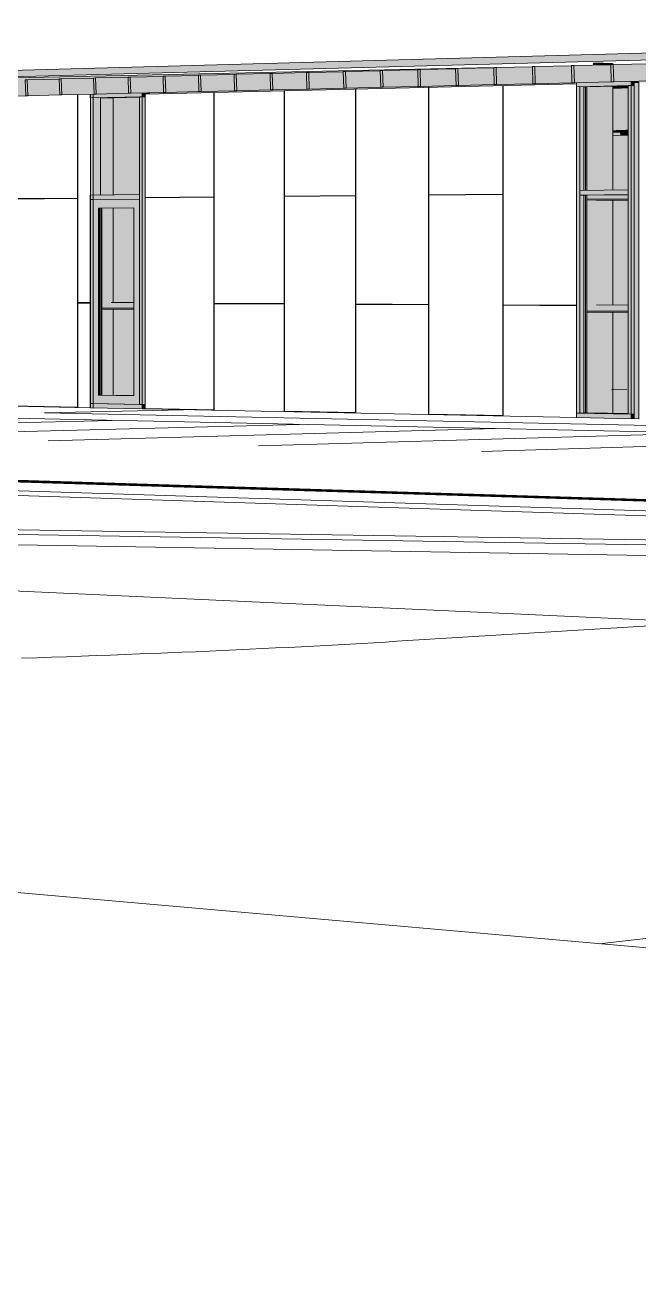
# Model space of a CAD drawing. Header units: inches. Extents: x 31213 to 31218, y -65 to 66.
# Drawn here: x 31213.4002 to 31213.5147, y 65.8105 to 66.0447 of the extents above; entities that cross this region are included whole.
import ezdxf

# ---------------------------------------------------------------- set-up
doc = ezdxf.new("R2010")
doc.units = ezdxf.units.IN
doc.header["$MEASUREMENT"] = 0
doc.linetypes.add('Center 1_4_', pattern=[0.53125, 0.25, -0.09375, 0.09375, -0.09375])
doc.linetypes.add('Hidden', pattern=[0.28125, 0.1875, -0.09375])
for name, color, linetype, lineweight in [('A-DETL', 90, 'Continuous', 9), ('A-DOOR', 31, 'Continuous', 13), ('A-GLAZ-CURT', 52, 'Continuous', 9), ('A-GLAZ-CWMG', 51, 'Continuous', 9), ('A-PROP-SBCK', 71, 'Hidden', 50), ('A-ROOF', 132, 'Continuous', 13), ('A-WALL-PATT', 111, 'Continuous', 13), ('BMP', 80, 'Continuous', 9), ('Conc', 7, 'Continuous', 9), ('EOP-PR', 4, 'Continuous', 9), ('I-WALL', 2, 'Continuous', 13), ('L-SITE-WALL', 31, 'Continuous', 13), ('PAINT', 190, 'Continuous', 9), ('PROP', 3, 'Center 1_4_', 9), ('S-BEAM', 12, 'Continuous', 9), ('S-COLS', 52, 'Continuous', 9)]:
    doc.layers.add(name, color=color, linetype=linetype, lineweight=lineweight)

# ---------------------------------------------------------------- blocks, each defined once
blk = doc.blocks.new('FP_7-Looking North East')
at = {"layer": 'A-WALL-PATT', "lineweight": 9}
for p, q in [((31213.43541, 66.01267), (31213.43541, 66.03214)), ((31213.43548, 65.99279), (31213.43548, 66.03214)), ((31213.4485, 65.99272), (31213.4485, 66.03245)), ((31213.44857, 66.01279), (31213.44857, 66.03245)), ((31213.46185, 66.01291), (31213.46185, 66.03276)), ((31213.46192, 65.99265), (31213.46192, 66.03276)), ((31213.47545, 65.99258), (31213.47545, 66.03308)), ((31213.47552, 66.01304), (31213.47552, 66.03308)), ((31213.48933, 66.01317), (31213.48933, 66.03341)), ((31213.4894, 65.9925), (31213.4894, 66.03341)), ((31213.43541, 66.01267), (31213.42263, 66.01255)), ((31213.46185, 66.01291), (31213.44857, 66.01279)), ((31213.46185, 66.01281), (31213.44857, 66.01269)), ((31213.44857, 65.97265), (31213.44857, 66.01269)), ((31213.46185, 65.97239), (31213.46185, 66.01281)), ((31213.48933, 66.01317), (31213.47552, 66.01304)), ((31213.48933, 66.01306), (31213.47552, 66.01294)), ((31213.47552, 65.97211), (31213.47552, 66.01294)), ((31213.48933, 65.97184), (31213.48933, 66.01306)), ((31213.43541, 66.01257), (31213.42263, 66.01245)), ((31213.43541, 65.97291), (31213.43541, 66.01257)), ((31213.4485, 65.99272), (31213.43548, 65.99279)), ((31213.43548, 65.99269), (31213.4485, 65.99262)), ((31213.43548, 65.97281), (31213.43548, 65.99269)), ((31213.4485, 65.97255), (31213.4485, 65.99262)), ((31213.47545, 65.99258), (31213.46192, 65.99265)), ((31213.46192, 65.99254), (31213.47545, 65.99247)), ((31213.46192, 65.97228), (31213.46192, 65.99254)), ((31213.47545, 65.97201), (31213.47545, 65.99247)), ((31213.50305, 65.99243), (31213.4894, 65.9925)), ((31213.4894, 65.9924), (31213.50305, 65.99232)), ((31213.4894, 65.97173), (31213.4894, 65.9924)), ((31213.42263, 65.97316), (31213.43541, 65.97291)), ((31213.44857, 65.97265), (31213.46185, 65.97239)), ((31213.47552, 65.97211), (31213.48933, 65.97184))]:
    blk.add_line(p, q, dxfattribs=at)
blk = doc.blocks.new('FP_20-Looking North East')
at = {"layer": 'A-WALL-PATT', "lineweight": 9}
for p, q in [((31213.39759, 65.99299), (31213.39759, 66.03146)), ((31213.39765, 66.01232), (31213.39765, 66.03146)), ((31213.40996, 66.01243), (31213.40996, 66.03175)), ((31213.41003, 65.99292), (31213.41003, 66.03175)), ((31213.32789, 65.99336), (31213.32789, 66.02981)), ((31213.32795, 66.01167), (31213.32795, 66.02981)), ((31213.339, 66.01178), (31213.339, 66.03007)), ((31213.33905, 65.9933), (31213.33905, 66.03007)), ((31213.3503, 65.99324), (31213.3503, 66.03034)), ((31213.35036, 66.01188), (31213.35036, 66.03034)), ((31213.3618, 66.01199), (31213.3618, 66.03061)), ((31213.36186, 65.99318), (31213.36186, 66.03061)), ((31213.37351, 65.99312), (31213.37351, 66.03089)), ((31213.37358, 66.0121), (31213.37358, 66.03089)), ((31213.38544, 66.01221), (31213.38544, 66.03117)), ((31213.3855, 65.99305), (31213.3855, 66.03117)), ((31213.339, 66.01178), (31213.32795, 66.01167)), ((31213.339, 66.01168), (31213.32795, 66.01158)), ((31213.32795, 65.97504), (31213.32795, 66.01158)), ((31213.339, 65.97482), (31213.339, 66.01168)), ((31213.3618, 66.01199), (31213.35036, 66.01188)), ((31213.3618, 66.01189), (31213.35036, 66.01178)), ((31213.35036, 65.9746), (31213.35036, 66.01178)), ((31213.3618, 65.97437), (31213.3618, 66.01189)), ((31213.38544, 66.01221), (31213.37358, 66.0121)), ((31213.38544, 66.01211), (31213.37358, 66.012)), ((31213.37358, 65.97414), (31213.37358, 66.012)), ((31213.38544, 65.9739), (31213.38544, 66.01211)), ((31213.40996, 66.01243), (31213.39765, 66.01232)), ((31213.40996, 66.01233), (31213.39765, 66.01222)), ((31213.39765, 65.97366), (31213.39765, 66.01222)), ((31213.40996, 65.97341), (31213.40996, 66.01233)), ((31213.32789, 65.99336), (31213.32476, 65.99337)), ((31213.32476, 65.99328), (31213.32789, 65.99326)), ((31213.32789, 65.97495), (31213.32789, 65.99326)), ((31213.3503, 65.99324), (31213.33905, 65.9933)), ((31213.33905, 65.9932), (31213.3503, 65.99314)), ((31213.33905, 65.97472), (31213.33905, 65.9932)), ((31213.3503, 65.9745), (31213.3503, 65.99314)), ((31213.37351, 65.99312), (31213.36186, 65.99318)), ((31213.36186, 65.99308), (31213.37351, 65.99302)), ((31213.36186, 65.97427), (31213.36186, 65.99308)), ((31213.37351, 65.97404), (31213.37351, 65.99302)), ((31213.39759, 65.99299), (31213.3855, 65.99305)), ((31213.3855, 65.99295), (31213.39759, 65.99289)), ((31213.3855, 65.9738), (31213.3855, 65.99295)), ((31213.39759, 65.97356), (31213.39759, 65.99289)), ((31213.41236, 65.99291), (31213.41003, 65.99292)), ((31213.41003, 65.99282), (31213.41236, 65.99281)), ((31213.41003, 65.97331), (31213.41003, 65.99282)), ((31213.32795, 65.97504), (31213.339, 65.97482)), ((31213.35036, 65.9746), (31213.3618, 65.97437)), ((31213.37358, 65.97414), (31213.38544, 65.9739)), ((31213.39765, 65.97366), (31213.40996, 65.97341))]:
    blk.add_line(p, q, dxfattribs=at)

msp = doc.modelspace()

# ---------------------------------------------------------------- hatches: boundary and pattern name
at = {"layer": 'A-DOOR'}
h = msp.add_hatch(color=256, dxfattribs=at)
h.paths.add_polyline_path([(31213.42154, 65.97388), (31213.42154, 66.01224), (31213.41288, 66.01217), (31213.41288, 65.97405)], flags=0)
h.paths.add_polyline_path([(31213.42048, 65.97553), (31213.41392, 65.97565), (31213.41392, 66.01055), (31213.42048, 66.0106), (31213.42048, 65.97847)], flags=0)
for points in [[(31213.41392, 65.97565), (31213.41409, 65.97566), (31213.41409, 66.01055), (31213.41392, 66.01055), (31213.41392, 65.97566)], [(31213.41409, 65.97565), (31213.41451, 65.97566), (31213.41451, 66.01055), (31213.41409, 66.01055), (31213.41409, 65.97566)]]:
    msp.add_hatch(color=256, dxfattribs=at).paths.add_polyline_path(points, flags=0)
at = {"layer": 'A-DOOR', "transparency": 33554496}
msp.add_hatch(color=256, dxfattribs=at).paths.add_polyline_path([(31213.42065, 65.97553), (31213.42065, 66.0106), (31213.41409, 66.01055), (31213.41409, 65.97565)], flags=0)
at = {"layer": 'A-GLAZ-CURT', "transparency": 33554458}
for points in [[(31213.50439, 66.01386), (31213.51267, 66.01394), (31213.51267, 66.0334), (31213.50439, 66.03321), (31213.50439, 66.01394)], [(31213.41363, 66.01298), (31213.42153, 66.01306), (31213.42153, 66.03129), (31213.41363, 66.03111), (31213.41363, 66.01306)], [(31213.51267, 65.97215), (31213.51266, 66.01305), (31213.50439, 66.01298), (31213.50439, 65.97231), (31213.50604, 65.97228)]]:
    msp.add_hatch(color=256, dxfattribs=at).paths.add_polyline_path(points, flags=0)
at = {"layer": 'A-GLAZ-CWMG'}
for points in [[(31213.50305, 66.03321), (31213.51327, 66.03345), (31213.51327, 66.0342), (31213.50305, 66.03394), (31213.50305, 66.0336)], [(31213.51381, 66.03343), (31213.51381, 66.03398), (31213.51459, 66.034), (31213.51459, 66.03423), (31213.51327, 66.0342), (31213.51327, 66.03345)], [(31213.51467, 65.97123), (31213.51467, 66.034), (31213.51381, 66.03398), (31213.51381, 65.97125), (31213.5146, 65.97123)], [(31213.51471, 65.97126), (31213.51471, 66.03397), (31213.51467, 66.03394), (31213.51467, 65.97126)], [(31213.41236, 66.03111), (31213.42206, 66.03134), (31213.42206, 66.03204), (31213.41236, 66.03181), (31213.41236, 66.03153)], [(31213.41238, 66.01257), (31213.4129, 66.01257), (31213.4129, 66.03182), (31213.41238, 66.03181), (31213.41238, 66.01687)], [(31213.42154, 66.01265), (31213.42206, 66.01266), (31213.42206, 66.03134), (31213.42154, 66.03133), (31213.42154, 66.01687)], [(31213.42263, 66.03132), (31213.42263, 66.03184), (31213.4234, 66.03186), (31213.4234, 66.03207), (31213.42206, 66.03204), (31213.42206, 66.03134)], [(31213.42263, 66.01265), (31213.42263, 66.03132), (31213.42206, 66.03134), (31213.42206, 66.01266), (31213.42235, 66.01265)], [(31213.50305, 66.01342), (31213.50365, 66.01342), (31213.50365, 66.03323), (31213.50305, 66.03321), (31213.50305, 66.01686)], [(31213.50365, 66.01385), (31213.50439, 66.01386), (31213.50439, 66.03321), (31213.50365, 66.03321), (31213.50365, 66.01393)], [(31213.50439, 66.01386), (31213.50497, 66.01387), (31213.50497, 66.03319), (31213.50439, 66.03321), (31213.50439, 66.01393)], [(31213.51267, 66.01351), (31213.51327, 66.01351), (31213.51327, 66.03345), (31213.51267, 66.03344), (31213.51267, 66.01686)], [(31213.51381, 66.0135), (31213.51381, 66.03343), (31213.51327, 66.03345), (31213.51327, 66.01351), (31213.51355, 66.01351)], [(31213.4129, 66.01298), (31213.41363, 66.01298), (31213.41363, 66.03111), (31213.4129, 66.03111), (31213.4129, 66.01305)], [(31213.41363, 66.01298), (31213.41424, 66.01299), (31213.41424, 66.03109), (31213.41363, 66.03111), (31213.41363, 66.01305)], [(31213.41236, 66.01216), (31213.42154, 66.01224), (31213.42154, 66.01306), (31213.41236, 66.01297)], [(31213.42206, 65.97387), (31213.42206, 66.01266), (31213.42154, 66.01265), (31213.42154, 65.97388)], [(31213.42206, 65.97387), (31213.42263, 65.97388), (31213.42263, 66.01265), (31213.42206, 66.01266), (31213.42206, 65.97847)], [(31213.50365, 65.97229), (31213.50365, 66.01342), (31213.50305, 66.01342), (31213.50305, 65.9723)], [(31213.50365, 66.01299), (31213.51267, 66.01307), (31213.51267, 66.01394), (31213.50365, 66.01385)], [(31213.50365, 65.97229), (31213.50439, 65.97231), (31213.50439, 66.01298), (31213.50365, 66.01297), (31213.50365, 65.9723)], [(31213.50439, 65.97231), (31213.50497, 65.97232), (31213.50497, 66.01297), (31213.50439, 66.01296), (31213.50439, 65.98782)], [(31213.51327, 65.97211), (31213.51327, 66.01351), (31213.51267, 66.01351), (31213.51267, 65.97212)], [(31213.51327, 65.97211), (31213.51381, 65.97212), (31213.51381, 66.0135), (31213.51327, 66.01351), (31213.51327, 65.97368)], [(31213.41288, 65.97405), (31213.41288, 66.01217), (31213.41236, 66.01216), (31213.41236, 65.97406)], [(31213.4129, 65.97323), (31213.4129, 66.01257), (31213.41238, 66.01257), (31213.41238, 65.97324)], [(31213.42206, 65.97305), (31213.42206, 65.97387), (31213.41236, 65.97406), (31213.41236, 65.97324)], [(31213.42206, 65.97305), (31213.42263, 65.97306), (31213.42263, 65.97388), (31213.42206, 65.97387)], [(31213.51327, 65.97123), (31213.51327, 65.97211), (31213.50305, 65.9723), (31213.50305, 65.97144), (31213.50604, 65.97138)], [(31213.51327, 65.97123), (31213.51381, 65.97125), (31213.51381, 65.97212), (31213.51327, 65.97211)]]:
    msp.add_hatch(color=256, dxfattribs=at).paths.add_polyline_path(points, flags=0)
at = {"layer": 'A-ROOF'}
msp.add_hatch(color=256, dxfattribs=at).paths.add_polyline_path([(31213.24667, 66.03107), (31213.70612, 66.04319), (31213.70609, 66.04329), (31213.70597, 66.04331), (31213.70593, 66.04338), (31213.70593, 66.04352), (31213.70598, 66.0436), (31213.70607, 66.04361), (31213.70837, 66.04367), (31213.70835, 66.04471), (31213.24667, 66.03211)], flags=0)
at = {"layer": 'I-WALL'}
h = msp.add_hatch(color=256, dxfattribs=at)
h.paths.add_polyline_path([(31213.42331, 66.03186), (31213.50284, 66.03378), (31213.50284, 66.03398), (31213.42331, 66.03208), (31213.42331, 66.03199)], flags=0)
h.paths.add_polyline_path([(31213.51448, 66.034), (31213.57465, 66.03546), (31213.58103, 66.03562), (31213.58103, 66.03585), (31213.51437, 66.03426), (31213.51437, 66.03403), (31213.51448, 66.03401)], flags=0)
h.paths.add_polyline_path([(31213.38447, 66.03409), (31213.39387, 66.03432), (31213.39387, 66.03434), (31213.47879, 66.03654), (31213.48026, 66.03658), (31213.48026, 66.03661), (31213.48542, 66.03672), (31213.4594, 66.0362), (31213.38447, 66.0346), (31213.38447, 66.03456)], flags=0)
h = msp.add_hatch(color=256, dxfattribs=at)
h.paths.add_polyline_path([(31213.50958, 65.9766), (31213.51245, 65.97666), (31213.51245, 65.99109), (31213.50958, 65.99111), (31213.50958, 65.97846)], flags=0)
h.paths.add_polyline_path([(31213.51245, 65.99244), (31213.51245, 66.01203), (31213.50958, 66.01201), (31213.50958, 65.99246), (31213.5102, 65.99245)], flags=0)
h.paths.add_polyline_path([(31213.41657, 66.01302), (31213.42144, 66.01306), (31213.42144, 66.03127), (31213.41657, 66.03115), (31213.41657, 66.01306)], flags=0)
h.paths.add_polyline_path([(31213.50958, 66.01392), (31213.51245, 66.01395), (31213.51245, 66.02419), (31213.50958, 66.02408), (31213.50958, 66.01394)], flags=0)
h = msp.add_hatch(color=256, dxfattribs=at)
h.paths.add_polyline_path([(31213.42039, 65.97555), (31213.42039, 65.99167), (31213.41657, 65.99169), (31213.41657, 65.97562), (31213.42038, 65.97555)], flags=0)
h.paths.add_polyline_path([(31213.42039, 65.99293), (31213.42039, 66.0106), (31213.41657, 66.01055), (31213.41657, 65.99295)], flags=0)
at = {"layer": 'L-SITE-WALL'}
h = msp.add_hatch(color=256, dxfattribs=at)
h.paths.add_polyline_path([(31213.50699, 65.97229), (31213.50699, 65.98932), (31213.50695, 65.98932), (31213.50695, 65.99113), (31213.50497, 65.99115), (31213.50497, 65.97232), (31213.50607, 65.9723)], flags=0)
h.paths.add_polyline_path([(31213.50497, 65.99246), (31213.50695, 65.9925), (31213.50695, 65.99287), (31213.50699, 65.99287), (31213.50699, 66.01198), (31213.5068, 66.01198), (31213.50678, 66.01202), (31213.50497, 66.012), (31213.50497, 65.9925)], flags=0)
h.paths.add_polyline_path([(31213.50497, 66.01387), (31213.50695, 66.01389), (31213.50695, 66.01635), (31213.50699, 66.01635), (31213.50699, 66.03324), (31213.50497, 66.03318), (31213.50497, 66.01393)], flags=0)
msp.add_hatch(color=256, dxfattribs=at).paths.add_polyline_path([(31213.41424, 66.01299), (31213.41664, 66.01301), (31213.41664, 66.03115), (31213.41424, 66.03108), (31213.41424, 66.01305)], flags=0)
h = msp.add_hatch(color=256, dxfattribs=at)
h.paths.add_polyline_path([(31213.41664, 65.97562), (31213.41664, 65.99169), (31213.4145, 65.9917), (31213.4145, 65.97566), (31213.41516, 65.97565)], flags=0)
h.paths.add_polyline_path([(31213.4145, 65.99294), (31213.41664, 65.99295), (31213.41664, 66.01056), (31213.4145, 66.01055), (31213.4145, 65.99328)], flags=0)
at = {"layer": 'S-BEAM'}
for points in [[(31213.45963, 66.03292), (31213.46006, 66.03293), (31213.45995, 66.03605), (31213.45952, 66.03604)], [(31213.46006, 66.03293), (31213.46653, 66.03309), (31213.46643, 66.03619), (31213.45995, 66.03605)], [(31213.46655, 66.03309), (31213.46698, 66.0331), (31213.46687, 66.03623), (31213.46644, 66.03622), (31213.46645, 66.03606)], [(31213.46698, 66.0331), (31213.47352, 66.03325), (31213.47342, 66.03637), (31213.46687, 66.03623), (31213.46688, 66.03606)], [(31213.47353, 66.03325), (31213.47397, 66.03326), (31213.47387, 66.03641), (31213.47343, 66.0364), (31213.47344, 66.03605)], [(31213.47397, 66.03326), (31213.48058, 66.03342), (31213.48047, 66.03655), (31213.47387, 66.03641), (31213.47388, 66.03605)], [(31213.48059, 66.03342), (31213.48103, 66.03343), (31213.48093, 66.03659), (31213.48049, 66.03658), (31213.4805, 66.03605)], [(31213.48103, 66.03343), (31213.4877, 66.03359), (31213.4876, 66.03674), (31213.48093, 66.03659), (31213.48094, 66.03605)], [(31213.48772, 66.03359), (31213.48816, 66.0336), (31213.48806, 66.03678), (31213.48761, 66.03677), (31213.48764, 66.03605)], [(31213.48816, 66.0336), (31213.4949, 66.03376), (31213.4948, 66.03692), (31213.48806, 66.03678), (31213.48808, 66.03605)], [(31213.49492, 66.03376), (31213.49537, 66.03377), (31213.49527, 66.03696), (31213.49482, 66.03695), (31213.49484, 66.03605)], [(31213.49537, 66.03377), (31213.50218, 66.03393), (31213.50208, 66.03711), (31213.49527, 66.03696), (31213.49529, 66.03605)], [(31213.50219, 66.03393), (31213.50265, 66.03394), (31213.50254, 66.03715), (31213.50209, 66.03714), (31213.50212, 66.03605)], [(31213.50265, 66.03394), (31213.50953, 66.03411), (31213.50943, 66.0373), (31213.50254, 66.03715), (31213.50258, 66.03605)], [(31213.50954, 66.0341), (31213.51, 66.03411), (31213.5099, 66.03734), (31213.50944, 66.03733), (31213.50948, 66.03605)], [(31213.51, 66.03411), (31213.51695, 66.03428), (31213.51685, 66.03749), (31213.5099, 66.03734), (31213.50994, 66.03605)], [(31213.39443, 66.03138), (31213.40031, 66.03152), (31213.4002, 66.03448), (31213.39433, 66.03435)], [(31213.40032, 66.03152), (31213.40071, 66.03153), (31213.40061, 66.03451), (31213.40022, 66.0345)], [(31213.40071, 66.03153), (31213.40664, 66.03167), (31213.40654, 66.03464), (31213.40061, 66.03451)], [(31213.40666, 66.03167), (31213.40705, 66.03168), (31213.40695, 66.03468), (31213.40655, 66.03467)], [(31213.40705, 66.03168), (31213.41304, 66.03182), (31213.41294, 66.0348), (31213.40695, 66.03468)], [(31213.41306, 66.03182), (31213.41346, 66.03183), (31213.41335, 66.03484), (31213.41295, 66.03483)], [(31213.41346, 66.03183), (31213.4195, 66.03197), (31213.4194, 66.03497), (31213.41335, 66.03484)], [(31213.41952, 66.03197), (31213.41992, 66.03198), (31213.41982, 66.03501), (31213.41942, 66.035)], [(31213.41992, 66.03198), (31213.42603, 66.03213), (31213.42592, 66.03514), (31213.41982, 66.03501)], [(31213.42604, 66.03213), (31213.42645, 66.03214), (31213.42635, 66.03518), (31213.42594, 66.03517)], [(31213.42645, 66.03214), (31213.43261, 66.03228), (31213.43251, 66.03531), (31213.42635, 66.03518)], [(31213.43263, 66.03228), (31213.43304, 66.03229), (31213.43294, 66.03535), (31213.43253, 66.03534)], [(31213.43304, 66.03229), (31213.43927, 66.03244), (31213.43916, 66.03548), (31213.43294, 66.03535)], [(31213.43928, 66.03244), (31213.4397, 66.03245), (31213.43959, 66.03552), (31213.43918, 66.03551)], [(31213.4397, 66.03245), (31213.44598, 66.0326), (31213.44588, 66.03566), (31213.43959, 66.03552)], [(31213.446, 66.0326), (31213.44642, 66.03261), (31213.44631, 66.0357), (31213.44589, 66.03568)], [(31213.44642, 66.03261), (31213.45276, 66.03276), (31213.45266, 66.03583), (31213.44631, 66.0357)], [(31213.45278, 66.03276), (31213.4532, 66.03277), (31213.4531, 66.03587), (31213.45267, 66.03586)], [(31213.4532, 66.03277), (31213.45961, 66.03292), (31213.45951, 66.03601), (31213.4531, 66.03587)], [(31213.50979, 66.03283), (31213.51265, 66.0329), (31213.51265, 66.03328), (31213.50979, 66.03318), (31213.50979, 66.03293)], [(31213.50979, 66.02508), (31213.51265, 66.02517), (31213.51265, 66.0329), (31213.50979, 66.03283), (31213.50979, 66.02646)], [(31213.51101, 66.03324), (31213.51266, 66.03328), (31213.51266, 66.03337), (31213.51101, 66.03333)], [(31213.50982, 66.02469), (31213.51265, 66.0248), (31213.51265, 66.02517), (31213.50979, 66.02507), (31213.50979, 66.02469)], [(31213.50982, 66.02469), (31213.51266, 66.02476), (31213.51265, 66.02478), (31213.50986, 66.02469)], [(31213.5113, 66.02413), (31213.51266, 66.02417), (31213.51266, 66.02476), (31213.51128, 66.02472)]]:
    msp.add_hatch(color=256, dxfattribs=at).paths.add_polyline_path(points, flags=0)
h = msp.add_hatch(color=256, dxfattribs=at)
h.paths.add_polyline_path([(31213.50979, 66.0241), (31213.5113, 66.02413), (31213.51128, 66.02472), (31213.50979, 66.02469), (31213.50979, 66.0245)], flags=0)
h.paths.add_polyline_path([(31213.50979, 66.03321), (31213.51101, 66.03324), (31213.51101, 66.03333), (31213.50979, 66.0333), (31213.50979, 66.03322)], flags=0)
h = msp.add_hatch(color=256, dxfattribs=at)
h.paths.add_polyline_path([(31213.31833, 66.01063), (31213.3238, 66.01067), (31213.3238, 66.01134), (31213.31833, 66.01129)], flags=0)
h.paths.add_polyline_path([(31213.50497, 66.01222), (31213.51267, 66.01228), (31213.51267, 66.01304), (31213.50497, 66.01297)], flags=0)
h.paths.add_polyline_path([(31213.64637, 66.01342), (31213.65599, 66.0135), (31213.65599, 66.01434), (31213.64637, 66.01425)], flags=0)
h.paths.add_polyline_path([(31213.73765, 66.01419), (31213.74978, 66.0143), (31213.74978, 66.01518), (31213.73765, 66.01508)], flags=0)
h.paths.add_polyline_path([(31213.78179, 66.01457), (31213.79515, 66.01468), (31213.79515, 66.01559), (31213.78179, 66.01547)], flags=0)
h.paths.add_polyline_path([(31213.79719, 66.0147), (31213.81083, 66.01482), (31213.81083, 66.01574), (31213.79719, 66.01561)], flags=0)
h.paths.add_polyline_path([(31213.81287, 66.01483), (31213.82679, 66.01495), (31213.82679, 66.01588), (31213.81287, 66.01575)], flags=0)
h.paths.add_polyline_path([(31213.82883, 66.01497), (31213.84007, 66.01507), (31213.84007, 66.016), (31213.82883, 66.01589)], flags=0)
h = msp.add_hatch(color=256, dxfattribs=at)
h.paths.add_polyline_path([(31213.31833, 66.01044), (31213.3238, 66.01049), (31213.3238, 66.01067), (31213.31833, 66.01063)], flags=0)
h.paths.add_polyline_path([(31213.50497, 66.012), (31213.51267, 66.01207), (31213.51267, 66.01228), (31213.50497, 66.01222)], flags=0)
h.paths.add_polyline_path([(31213.64637, 66.01319), (31213.65599, 66.01327), (31213.65599, 66.0135), (31213.64637, 66.01342)], flags=0)
h.paths.add_polyline_path([(31213.73786, 66.01395), (31213.74978, 66.01405), (31213.74978, 66.0143), (31213.73769, 66.0142)], flags=0)
h.paths.add_polyline_path([(31213.78179, 66.01432), (31213.79515, 66.01445), (31213.79515, 66.01468), (31213.78179, 66.01457)], flags=0)
h.paths.add_polyline_path([(31213.79782, 66.01445), (31213.81083, 66.01456), (31213.81083, 66.01482), (31213.79766, 66.01471)], flags=0)
h.paths.add_polyline_path([(31213.81287, 66.01458), (31213.82679, 66.01469), (31213.82679, 66.01495), (31213.81287, 66.01483)], flags=0)
h.paths.add_polyline_path([(31213.82883, 66.01471), (31213.84023, 66.01481), (31213.84007, 66.01507), (31213.82883, 66.01497)], flags=0)
h = msp.add_hatch(color=256, dxfattribs=at)
h.paths.add_polyline_path([(31213.32035, 66.01042), (31213.3238, 66.01045), (31213.3238, 66.01048), (31213.32033, 66.01045)], flags=0)
h.paths.add_polyline_path([(31213.5068, 66.01198), (31213.51266, 66.01202), (31213.51266, 66.01206), (31213.50677, 66.01201)], flags=0)
h.paths.add_polyline_path([(31213.64636, 66.01314), (31213.65599, 66.01322), (31213.65599, 66.01326), (31213.64636, 66.01318)], flags=0)
h.paths.add_polyline_path([(31213.73904, 66.01391), (31213.74978, 66.014), (31213.74978, 66.01404), (31213.73902, 66.01395)], flags=0)
h.paths.add_polyline_path([(31213.78179, 66.01427), (31213.79515, 66.01438), (31213.79515, 66.01442), (31213.78179, 66.01431)], flags=0)
h.paths.add_polyline_path([(31213.79887, 66.01441), (31213.81083, 66.01451), (31213.81083, 66.01455), (31213.79885, 66.01445)], flags=0)
h.paths.add_polyline_path([(31213.81287, 66.01452), (31213.82679, 66.01464), (31213.82679, 66.01469), (31213.81287, 66.01457)], flags=0)
h.paths.add_polyline_path([(31213.82883, 66.01466), (31213.84217, 66.01477), (31213.84217, 66.01481), (31213.82883, 66.0147)], flags=0)
h = msp.add_hatch(color=256, dxfattribs=at)
h.paths.add_polyline_path([(31213.84007, 65.9906), (31213.84012, 65.9907), (31213.82883, 65.99073), (31213.82883, 65.99066), (31213.83839, 65.99061)], flags=0)
h.paths.add_polyline_path([(31213.82679, 65.99067), (31213.82679, 65.99077), (31213.81287, 65.99081), (31213.81287, 65.99074), (31213.82092, 65.9907)], flags=0)
h.paths.add_polyline_path([(31213.81083, 65.99075), (31213.81083, 65.99085), (31213.79762, 65.99089), (31213.79762, 65.99082), (31213.80344, 65.99079)], flags=0)
h.paths.add_polyline_path([(31213.79515, 65.99083), (31213.79515, 65.99093), (31213.78179, 65.99097), (31213.78179, 65.99091), (31213.7947, 65.99084)], flags=0)
h.paths.add_polyline_path([(31213.74978, 65.99108), (31213.74978, 65.99117), (31213.73764, 65.99121), (31213.73764, 65.99114), (31213.74225, 65.99112)], flags=0)
h.paths.add_polyline_path([(31213.65599, 65.99157), (31213.65599, 65.99166), (31213.64637, 65.99169), (31213.64637, 65.99162), (31213.65481, 65.99158)], flags=0)
h.paths.add_polyline_path([(31213.51267, 65.99233), (31213.51267, 65.99242), (31213.50497, 65.99243), (31213.50497, 65.99238), (31213.51042, 65.99235)], flags=0)
h.paths.add_polyline_path([(31213.3238, 65.99334), (31213.3238, 65.99341), (31213.31833, 65.99342), (31213.31833, 65.99337), (31213.32208, 65.99335)], flags=0)
h = msp.add_hatch(color=256, dxfattribs=at)
h.paths.add_polyline_path([(31213.84007, 65.98933), (31213.84007, 65.9906), (31213.82883, 65.99066), (31213.82883, 65.9894), (31213.83839, 65.98934)], flags=0)
h.paths.add_polyline_path([(31213.82679, 65.98941), (31213.82679, 65.99067), (31213.81287, 65.99074), (31213.81287, 65.9895), (31213.82092, 65.98945)], flags=0)
h.paths.add_polyline_path([(31213.81083, 65.98951), (31213.81083, 65.99075), (31213.79719, 65.99082), (31213.79719, 65.98959), (31213.80344, 65.98955)], flags=0)
h.paths.add_polyline_path([(31213.79515, 65.9896), (31213.79515, 65.99083), (31213.78179, 65.99091), (31213.78179, 65.98968), (31213.7947, 65.98961)], flags=0)
h.paths.add_polyline_path([(31213.74978, 65.98988), (31213.74978, 65.99108), (31213.73765, 65.99114), (31213.73765, 65.98995), (31213.74225, 65.98992)], flags=0)
h.paths.add_polyline_path([(31213.65599, 65.99044), (31213.65599, 65.99157), (31213.64637, 65.99162), (31213.64637, 65.9905), (31213.65481, 65.99045)], flags=0)
h.paths.add_polyline_path([(31213.51267, 65.99131), (31213.51267, 65.99233), (31213.50497, 65.99238), (31213.50497, 65.99135), (31213.51042, 65.99132)], flags=0)
h.paths.add_polyline_path([(31213.3238, 65.99244), (31213.3238, 65.99334), (31213.31833, 65.99337), (31213.31833, 65.99248), (31213.32208, 65.99245)], flags=0)
h = msp.add_hatch(color=256, dxfattribs=at)
h.paths.add_polyline_path([(31213.84023, 65.98908), (31213.84007, 65.98933), (31213.82883, 65.9894), (31213.82883, 65.98915), (31213.83839, 65.98909)], flags=0)
h.paths.add_polyline_path([(31213.82679, 65.98916), (31213.82679, 65.98941), (31213.81287, 65.9895), (31213.81287, 65.98925), (31213.82092, 65.9892)], flags=0)
h.paths.add_polyline_path([(31213.81083, 65.98926), (31213.81083, 65.98951), (31213.79766, 65.98959), (31213.79782, 65.98934), (31213.80344, 65.98931)], flags=0)
h.paths.add_polyline_path([(31213.79515, 65.98936), (31213.79515, 65.9896), (31213.78179, 65.98968), (31213.78179, 65.98944), (31213.7947, 65.98936)], flags=0)
h.paths.add_polyline_path([(31213.74978, 65.98964), (31213.74978, 65.98988), (31213.73769, 65.98995), (31213.73788, 65.98971), (31213.74225, 65.98968)], flags=0)
h.paths.add_polyline_path([(31213.65599, 65.99021), (31213.65599, 65.99044), (31213.64637, 65.9905), (31213.64637, 65.99027), (31213.65481, 65.99022)], flags=0)
h.paths.add_polyline_path([(31213.51267, 65.9911), (31213.51267, 65.99131), (31213.50497, 65.99135), (31213.50497, 65.99115), (31213.51042, 65.99111)], flags=0)
h.paths.add_polyline_path([(31213.3238, 65.99226), (31213.3238, 65.99244), (31213.31833, 65.99248), (31213.31833, 65.9923), (31213.32208, 65.99227)], flags=0)
h = msp.add_hatch(color=256, dxfattribs=at)
h.paths.add_polyline_path([(31213.77807, 65.99093), (31213.77807, 65.99102), (31213.76723, 65.99105), (31213.76723, 65.99098), (31213.77722, 65.99093)], flags=0)
h.paths.add_polyline_path([(31213.76339, 65.991), (31213.76339, 65.9911), (31213.75275, 65.99113), (31213.75275, 65.99106), (31213.75974, 65.99102)], flags=0)
h.paths.add_polyline_path([(31213.42048, 65.99282), (31213.42048, 65.9929), (31213.41451, 65.99291), (31213.41451, 65.99286), (31213.4153, 65.99285)], flags=0)
h = msp.add_hatch(color=256, dxfattribs=at)
h.paths.add_polyline_path([(31213.77807, 65.98971), (31213.77807, 65.99093), (31213.76723, 65.99098), (31213.76723, 65.98977), (31213.77722, 65.98971)], flags=0)
h.paths.add_polyline_path([(31213.76339, 65.9898), (31213.76339, 65.991), (31213.75275, 65.99106), (31213.75275, 65.98986), (31213.75974, 65.98982)], flags=0)
h.paths.add_polyline_path([(31213.42048, 65.99186), (31213.42048, 65.99282), (31213.41451, 65.99286), (31213.41451, 65.9919)], flags=0)
h = msp.add_hatch(color=256, dxfattribs=at)
h.paths.add_polyline_path([(31213.77807, 65.98946), (31213.77807, 65.98971), (31213.76723, 65.98977), (31213.76723, 65.98953), (31213.77722, 65.98947)], flags=0)
h.paths.add_polyline_path([(31213.76339, 65.98955), (31213.76339, 65.9898), (31213.75275, 65.98986), (31213.75275, 65.98962), (31213.75974, 65.98958)], flags=0)
h.paths.add_polyline_path([(31213.42048, 65.99167), (31213.42048, 65.99186), (31213.41451, 65.9919), (31213.41451, 65.9917), (31213.4155, 65.9917)], flags=0)
at = {"layer": 'S-COLS'}
for points in [[(31213.50622, 66.03724), (31213.50627, 66.03724), (31213.50627, 66.03757), (31213.50622, 66.03757)], [(31213.50627, 66.03724), (31213.50777, 66.03727), (31213.50777, 66.03761), (31213.50627, 66.03757)], [(31213.50777, 66.03727), (31213.50806, 66.03727), (31213.50806, 66.03761), (31213.50777, 66.03761)], [(31213.50806, 66.03727), (31213.5094, 66.0373), (31213.5094, 66.03734), (31213.50973, 66.03735), (31213.50973, 66.03755), (31213.50806, 66.03761)], [(31213.50973, 66.03735), (31213.50979, 66.03735), (31213.50979, 66.03755), (31213.50973, 66.03755), (31213.50973, 66.03735)]]:
    msp.add_hatch(color=256, dxfattribs=at).paths.add_polyline_path(points, flags=0)
h = msp.add_hatch(color=256, dxfattribs=at)
h.paths.add_polyline_path([(31213.50777, 65.97227), (31213.50777, 65.99113), (31213.50699, 65.99113), (31213.50699, 65.97229)], flags=0)
h.paths.add_polyline_path([(31213.50777, 65.99247), (31213.50777, 66.01198), (31213.50699, 66.01198), (31213.50699, 65.99248)], flags=0)
h.paths.add_polyline_path([(31213.50699, 66.01389), (31213.50777, 66.01389), (31213.50777, 66.03325), (31213.50699, 66.03321), (31213.50699, 66.01393)], flags=0)
h = msp.add_hatch(color=256, dxfattribs=at)
h.paths.add_polyline_path([(31213.50806, 65.97226), (31213.50804, 65.99113), (31213.50777, 65.99113), (31213.50777, 65.97227), (31213.50806, 65.97226)], flags=0)
h.paths.add_polyline_path([(31213.50806, 65.99247), (31213.50806, 66.01199), (31213.50777, 66.01198), (31213.50777, 65.99247), (31213.50803, 65.99247)], flags=0)
h.paths.add_polyline_path([(31213.50777, 66.01389), (31213.50806, 66.0139), (31213.50806, 66.03326), (31213.50777, 66.03325), (31213.50777, 66.01393)], flags=0)
h = msp.add_hatch(color=256, dxfattribs=at)
h.paths.add_polyline_path([(31213.50973, 65.97223), (31213.50973, 65.99112), (31213.50806, 65.99113), (31213.50806, 65.97226)], flags=0)
h.paths.add_polyline_path([(31213.50973, 65.99246), (31213.50973, 66.012), (31213.50806, 66.01199), (31213.50806, 65.99247), (31213.50885, 65.99247)], flags=0)
h.paths.add_polyline_path([(31213.50806, 66.0139), (31213.50973, 66.01394), (31213.50973, 66.0333), (31213.50806, 66.03326), (31213.50806, 66.01393)], flags=0)
h = msp.add_hatch(color=256, dxfattribs=at)
h.paths.add_polyline_path([(31213.50979, 65.97223), (31213.50977, 65.99112), (31213.50973, 65.99112), (31213.50973, 65.97223), (31213.50979, 65.97223)], flags=0)
h.paths.add_polyline_path([(31213.50979, 65.99246), (31213.50979, 66.012), (31213.50973, 66.012), (31213.50973, 65.99246), (31213.50979, 65.99246)], flags=0)
h.paths.add_polyline_path([(31213.50973, 66.01391), (31213.50979, 66.01394), (31213.50979, 66.0333), (31213.50973, 66.0333), (31213.50973, 66.01393)], flags=0)

# ---------------------------------------------------------------- linework, layer by layer
at = {"layer": 'A-DETL'}
msp.add_line((31214.21902, 65.81049), (31213.23242, 65.89746), dxfattribs=at)
at = {"layer": 'A-DOOR'}
for p, q in [((31213.42154, 66.01224), (31213.41288, 66.01217)), ((31213.41288, 65.97405), (31213.41288, 66.01217)), ((31213.41392, 66.01055), (31213.42048, 66.0106)), ((31213.41409, 66.01055), (31213.41392, 66.01055)), ((31213.41392, 66.01055), (31213.41392, 65.97565)), ((31213.41451, 66.01055), (31213.41409, 66.01055)), ((31213.41409, 65.97565), (31213.41409, 66.01055)), ((31213.41409, 66.01055), (31213.41434, 66.01055)), ((31213.41434, 66.01055), (31213.42048, 66.0106)), ((31213.41434, 65.97566), (31213.41434, 66.01055)), ((31213.42048, 66.01059), (31213.41451, 66.01055)), ((31213.41451, 66.01055), (31213.41451, 65.97566)), ((31213.42048, 65.97553), (31213.42048, 66.0106)), ((31213.42154, 66.01224), (31213.42154, 65.97388)), ((31213.41409, 65.97565), (31213.41392, 65.97565)), ((31213.41392, 65.97565), (31213.42048, 65.97553)), ((31213.41451, 65.97566), (31213.41409, 65.97565)), ((31213.41409, 65.97565), (31213.41434, 65.97566)), ((31213.42048, 65.97554), (31213.41409, 65.97565)), ((31213.42048, 65.97555), (31213.41434, 65.97566)), ((31213.41451, 65.97566), (31213.42048, 65.97555)), ((31213.42154, 65.97388), (31213.41288, 65.97405))]:
    msp.add_line(p, q, dxfattribs=at)
at = {"layer": 'A-GLAZ-CURT'}
for p, q in [((31213.51267, 66.0334), (31213.50439, 66.03321)), ((31213.50439, 66.03321), (31213.50439, 66.01386)), ((31213.50439, 66.03321), (31213.50472, 66.0332)), ((31213.50472, 66.0332), (31213.51267, 66.03338)), ((31213.50472, 66.01386), (31213.50472, 66.0332)), ((31213.42153, 66.03129), (31213.41363, 66.03111)), ((31213.41397, 66.0311), (31213.42153, 66.03127)), ((31213.51267, 66.01305), (31213.50439, 66.01298)), ((31213.50439, 66.01298), (31213.50439, 65.97231)), ((31213.50439, 66.01298), (31213.50472, 66.01298)), ((31213.50472, 66.01298), (31213.51267, 66.01305)), ((31213.50472, 65.97232), (31213.50472, 66.01298)), ((31213.50439, 65.97231), (31213.50472, 65.97232)), ((31213.50439, 65.97231), (31213.51267, 65.97215)), ((31213.51267, 65.97217), (31213.50472, 65.97232))]:
    msp.add_line(p, q, dxfattribs=at)
at = {"layer": 'A-GLAZ-CWMG'}
for p, q in [((31213.50305, 66.03321), (31213.50305, 66.03395)), ((31213.51327, 66.0342), (31213.51327, 66.03345)), ((31213.51381, 66.03398), (31213.51467, 66.034)), ((31213.51381, 65.97125), (31213.51381, 66.03398)), ((31213.51459, 66.034), (31213.51459, 66.03423)), ((31213.51467, 66.034), (31213.51471, 66.034)), ((31213.51467, 65.97123), (31213.51467, 66.034)), ((31213.41236, 66.03111), (31213.41236, 66.03181)), ((31213.42206, 66.03134), (31213.41236, 66.03111)), ((31213.41238, 66.03181), (31213.41238, 66.01257)), ((31213.4129, 66.03182), (31213.4129, 66.01257)), ((31213.42154, 66.03133), (31213.42206, 66.03134)), ((31213.42154, 66.01265), (31213.42154, 66.03133)), ((31213.42206, 66.03204), (31213.42206, 66.03134)), ((31213.42206, 66.03134), (31213.42263, 66.03132)), ((31213.42206, 66.01266), (31213.42206, 66.03134)), ((31213.42206, 66.03134), (31213.42263, 66.03132)), ((31213.4234, 66.03186), (31213.4234, 66.03207)), ((31213.51327, 66.03345), (31213.50305, 66.03321)), ((31213.50305, 66.03321), (31213.50365, 66.03323)), ((31213.50305, 66.03321), (31213.50305, 66.01342)), ((31213.50365, 66.03323), (31213.50439, 66.03321)), ((31213.50365, 66.03323), (31213.50365, 66.01342)), ((31213.50439, 66.03321), (31213.50497, 66.03319)), ((31213.51267, 66.03337), (31213.50497, 66.03319)), ((31213.50497, 66.03319), (31213.50497, 66.01387)), ((31213.51267, 66.03344), (31213.51327, 66.03345)), ((31213.51267, 66.01351), (31213.51267, 66.03344)), ((31213.51327, 66.03345), (31213.51381, 66.03343)), ((31213.51327, 66.03345), (31213.51381, 66.03343)), ((31213.51327, 66.01351), (31213.51327, 66.03345)), ((31213.42153, 66.03126), (31213.41424, 66.03109)), ((31213.41424, 66.03112), (31213.41424, 66.01299)), ((31213.42154, 66.01306), (31213.41236, 66.01297)), ((31213.41236, 66.01216), (31213.41236, 66.01297)), ((31213.42154, 66.01306), (31213.42154, 66.01224)), ((31213.42154, 65.97388), (31213.42154, 66.01265)), ((31213.42206, 65.97387), (31213.42206, 66.01266)), ((31213.50305, 66.01342), (31213.50305, 65.9723)), ((31213.51267, 66.01394), (31213.50365, 66.01385)), ((31213.50365, 66.01299), (31213.50365, 66.01385)), ((31213.50365, 66.01342), (31213.50365, 65.97229)), ((31213.51267, 66.01307), (31213.50365, 66.01299)), ((31213.50439, 66.01298), (31213.50365, 66.01299)), ((31213.50497, 66.01297), (31213.50439, 66.01298)), ((31213.51267, 66.01304), (31213.50497, 66.01297)), ((31213.50497, 66.01298), (31213.50497, 65.97232)), ((31213.51267, 66.01394), (31213.51267, 66.01307)), ((31213.51267, 65.97212), (31213.51267, 66.01351)), ((31213.51327, 65.97211), (31213.51327, 66.01351)), ((31213.42154, 66.01224), (31213.41236, 66.01216)), ((31213.41236, 66.01216), (31213.41288, 66.01217)), ((31213.41236, 66.01216), (31213.41236, 65.97406)), ((31213.41238, 66.01257), (31213.41238, 65.97324)), ((31213.41288, 66.01217), (31213.41288, 65.97405)), ((31213.4129, 66.01257), (31213.4129, 65.97323)), ((31213.41236, 65.97324), (31213.41236, 65.97406)), ((31213.41236, 65.97406), (31213.42206, 65.97387)), ((31213.41288, 65.97405), (31213.41236, 65.97406)), ((31213.41236, 65.97324), (31213.42206, 65.97305)), ((31213.4129, 65.97323), (31213.41238, 65.97324)), ((31213.42206, 65.97387), (31213.42154, 65.97388)), ((31213.42263, 65.97388), (31213.42206, 65.97387)), ((31213.42263, 65.97388), (31213.42206, 65.97387)), ((31213.42206, 65.97387), (31213.42206, 65.97305)), ((31213.42206, 65.97305), (31213.42263, 65.97306)), ((31213.50305, 65.97144), (31213.50305, 65.9723)), ((31213.50305, 65.9723), (31213.51327, 65.97211)), ((31213.50365, 65.97229), (31213.50305, 65.9723)), ((31213.50305, 65.97144), (31213.51327, 65.97123)), ((31213.50439, 65.97231), (31213.50365, 65.97229)), ((31213.50497, 65.97232), (31213.50439, 65.97231)), ((31213.50497, 65.97232), (31213.51267, 65.97218)), ((31213.51327, 65.97211), (31213.51267, 65.97212)), ((31213.51381, 65.97212), (31213.51327, 65.97211)), ((31213.51381, 65.97212), (31213.51327, 65.97211)), ((31213.51327, 65.97211), (31213.51327, 65.97123)), ((31213.51327, 65.97123), (31213.51381, 65.97125)), ((31213.51467, 65.97123), (31213.51381, 65.97125)), ((31213.51471, 65.97123), (31213.51467, 65.97123))]:
    msp.add_line(p, q, dxfattribs=at)
at = {"layer": 'A-PROP-SBCK', "linetype": 'Continuous'}
msp.add_line((31213.98815, 65.94172), (31213.22668, 65.96484), dxfattribs=at)
at = {"layer": 'A-ROOF'}
for p, q in [((31213.24667, 66.03211), (31213.70837, 66.04471)), ((31213.70612, 66.04319), (31213.24667, 66.03107))]:
    msp.add_line(p, q, dxfattribs=at)
at = {"layer": 'BMP'}
for p, q in [((31213.22669, 65.96466), (31213.60966, 65.95294)), ((31213.22682, 65.96323), (31213.57639, 65.9521)), ((31213.22688, 65.96247), (31213.5593, 65.95167)), ((31213.54292, 65.94724), (31213.37463, 65.94999)), ((31213.54027, 65.94822), (31213.38693, 65.95069)), ((31213.54851, 65.94515), (31213.34897, 65.94854))]:
    msp.add_line(p, q, dxfattribs=at)
at = {"layer": 'Conc'}
for p, q in [((31213.8753, 65.96102), (31213.22581, 65.97504)), ((31213.40383, 65.97233), (31213.42976, 65.97292)), ((31213.40383, 65.97233), (31213.62636, 65.96772))]:
    msp.add_line(p, q, dxfattribs=at)
at = {"layer": 'EOP-PR'}
for p, q in [((31213.22667, 65.96493), (31213.66785, 65.95156)), ((31213.46951, 65.92968), (31213.68496, 65.94279))]:
    msp.add_line(p, q, dxfattribs=at)
msp.add_polyline3d([(31213.39955, 65.92653, 0), (31213.40237, 65.92662, 0), (31213.40516, 65.92672, 0), (31213.40794, 65.92681, 0), (31213.4107, 65.92691, 0), (31213.41344, 65.92701, 0), (31213.41616, 65.92711, 0), (31213.41886, 65.92722, 0), (31213.42154, 65.92732, 0), (31213.42419, 65.92743, 0), (31213.42682, 65.92753, 0), (31213.42942, 65.92764, 0), (31213.432, 65.92775, 0), (31213.43456, 65.92786, 0), (31213.43709, 65.92798, 0), (31213.43959, 65.92809, 0), (31213.44206, 65.92821, 0), (31213.44451, 65.92832, 0), (31213.44693, 65.92844, 0), (31213.44933, 65.92856, 0), (31213.45169, 65.92868, 0), (31213.45403, 65.9288, 0), (31213.45633, 65.92892, 0), (31213.45861, 65.92905, 0), (31213.46085, 65.92917, 0), (31213.46306, 65.9293, 0), (31213.46525, 65.92942, 0), (31213.4674, 65.92955, 0), (31213.46951, 65.92968, 0)], dxfattribs=at)
at = {"layer": 'I-WALL'}
for p, q in [((31213.48738, 66.03679), (31213.38447, 66.0346)), ((31213.50957, 65.9766), (31213.51245, 65.97666))]:
    msp.add_line(p, q, dxfattribs=at)
at = {"layer": 'L-SITE-WALL'}
for p, q in [((31213.50305, 66.03373), (31213.42263, 66.03184)), ((31213.42263, 66.03184), (31213.42263, 65.97306)), ((31213.41664, 66.03115), (31213.41664, 66.01301)), ((31213.41664, 66.01056), (31213.41664, 65.99295)), ((31213.41664, 65.99169), (31213.41664, 65.97562)), ((31213.32476, 65.97501), (31213.41236, 65.97327)), ((31213.42263, 65.97306), (31213.50305, 65.97146))]:
    msp.add_line(p, q, dxfattribs=at)
at = {"layer": 'PAINT'}
for p, q in [((31213.33242, 65.9689), (31213.41642, 65.97092)), ((31213.36747, 65.96804), (31213.4513, 65.97017)), ((31213.40451, 65.96713), (31213.48804, 65.96938)), ((31213.44374, 65.96616), (31213.52679, 65.96854)), ((31213.48533, 65.96514), (31213.56771, 65.96766))]:
    msp.add_line(p, q, dxfattribs=at)
at = {"layer": 'PROP', "linetype": 'Continuous'}
for p, q in [((31213.89255, 65.91642), (31213.22821, 65.94687)), ((31213.5073, 65.87323), (31213.89255, 65.91642))]:
    msp.add_line(p, q, dxfattribs=at)
at = {"layer": 'S-BEAM'}
for p, q in [((31213.45995, 66.03605), (31213.45952, 66.03604)), ((31213.45952, 66.03604), (31213.45963, 66.03292)), ((31213.45995, 66.03605), (31213.46643, 66.03619)), ((31213.46006, 66.03293), (31213.45995, 66.03605)), ((31213.46687, 66.03623), (31213.46644, 66.03622)), ((31213.46644, 66.03622), (31213.46655, 66.03309)), ((31213.46687, 66.03623), (31213.47342, 66.03637)), ((31213.46698, 66.0331), (31213.46687, 66.03623)), ((31213.47387, 66.03641), (31213.47343, 66.0364)), ((31213.47343, 66.0364), (31213.47353, 66.03325)), ((31213.47387, 66.03641), (31213.48047, 66.03655)), ((31213.47397, 66.03326), (31213.47387, 66.03641)), ((31213.48093, 66.03659), (31213.48049, 66.03658)), ((31213.48049, 66.03658), (31213.48059, 66.03342)), ((31213.48093, 66.03659), (31213.4876, 66.03674)), ((31213.48103, 66.03343), (31213.48093, 66.03659)), ((31213.48806, 66.03678), (31213.48761, 66.03677)), ((31213.48761, 66.03677), (31213.48772, 66.03359)), ((31213.48806, 66.03678), (31213.4948, 66.03692)), ((31213.48816, 66.0336), (31213.48806, 66.03678)), ((31213.49527, 66.03696), (31213.49482, 66.03695)), ((31213.49482, 66.03695), (31213.49492, 66.03376)), ((31213.49527, 66.03696), (31213.50208, 66.03711)), ((31213.49537, 66.03377), (31213.49527, 66.03696)), ((31213.50254, 66.03715), (31213.50209, 66.03714)), ((31213.50209, 66.03714), (31213.50219, 66.03393)), ((31213.50254, 66.03715), (31213.50943, 66.0373)), ((31213.50265, 66.03394), (31213.50254, 66.03715)), ((31213.5099, 66.03734), (31213.50944, 66.03733)), ((31213.50944, 66.03733), (31213.50954, 66.0341)), ((31213.5099, 66.03734), (31213.51685, 66.03749)), ((31213.51, 66.03411), (31213.5099, 66.03734)), ((31213.40061, 66.03451), (31213.40022, 66.0345)), ((31213.40022, 66.0345), (31213.40032, 66.03152)), ((31213.40061, 66.03451), (31213.40654, 66.03464)), ((31213.40071, 66.03153), (31213.40061, 66.03451)), ((31213.40695, 66.03468), (31213.40655, 66.03467)), ((31213.40655, 66.03467), (31213.40666, 66.03167)), ((31213.40695, 66.03468), (31213.41294, 66.0348)), ((31213.40705, 66.03168), (31213.40695, 66.03468)), ((31213.41335, 66.03484), (31213.41295, 66.03483)), ((31213.41295, 66.03483), (31213.41306, 66.03182)), ((31213.41335, 66.03484), (31213.4194, 66.03497)), ((31213.41346, 66.03183), (31213.41335, 66.03484)), ((31213.41982, 66.03501), (31213.41942, 66.035)), ((31213.41942, 66.035), (31213.41952, 66.03197)), ((31213.41982, 66.03501), (31213.42593, 66.03514)), ((31213.41992, 66.03198), (31213.41982, 66.03501)), ((31213.42635, 66.03518), (31213.42594, 66.03517)), ((31213.42594, 66.03517), (31213.42604, 66.03213)), ((31213.42635, 66.03518), (31213.43251, 66.03531)), ((31213.42645, 66.03214), (31213.42635, 66.03518)), ((31213.43294, 66.03535), (31213.43253, 66.03534)), ((31213.43253, 66.03534), (31213.43263, 66.03228)), ((31213.43294, 66.03535), (31213.43916, 66.03548)), ((31213.43304, 66.03229), (31213.43294, 66.03535)), ((31213.43959, 66.03552), (31213.43918, 66.03551)), ((31213.43918, 66.03551), (31213.43928, 66.03244)), ((31213.43959, 66.03552), (31213.44588, 66.03566)), ((31213.4397, 66.03245), (31213.43959, 66.03552)), ((31213.44631, 66.0357), (31213.44589, 66.03568)), ((31213.44589, 66.03568), (31213.446, 66.0326)), ((31213.44631, 66.0357), (31213.45266, 66.03583)), ((31213.44642, 66.03261), (31213.44631, 66.0357)), ((31213.4531, 66.03587), (31213.45267, 66.03586)), ((31213.45267, 66.03586), (31213.45278, 66.03276)), ((31213.4531, 66.03587), (31213.45951, 66.03601)), ((31213.4532, 66.03277), (31213.4531, 66.03587)), ((31213.4949, 66.03376), (31213.48816, 66.0336)), ((31213.49492, 66.03376), (31213.49537, 66.03377)), ((31213.50218, 66.03393), (31213.49537, 66.03377)), ((31213.50219, 66.03393), (31213.50265, 66.03394)), ((31213.50953, 66.03411), (31213.50265, 66.03394)), ((31213.50954, 66.0341), (31213.51, 66.03411)), ((31213.51695, 66.03428), (31213.51, 66.03411)), ((31213.40031, 66.03152), (31213.39443, 66.03138)), ((31213.40032, 66.03152), (31213.40071, 66.03153)), ((31213.40664, 66.03167), (31213.40071, 66.03153)), ((31213.40666, 66.03167), (31213.40705, 66.03168)), ((31213.41304, 66.03182), (31213.40705, 66.03168)), ((31213.41306, 66.03182), (31213.41346, 66.03183)), ((31213.4195, 66.03197), (31213.41346, 66.03183)), ((31213.41952, 66.03197), (31213.41992, 66.03198)), ((31213.42603, 66.03213), (31213.41992, 66.03198)), ((31213.42604, 66.03213), (31213.42645, 66.03214)), ((31213.43261, 66.03228), (31213.42645, 66.03214)), ((31213.43263, 66.03228), (31213.43304, 66.03229)), ((31213.43927, 66.03244), (31213.43304, 66.03229)), ((31213.43928, 66.03244), (31213.4397, 66.03245)), ((31213.44598, 66.0326), (31213.4397, 66.03245)), ((31213.446, 66.0326), (31213.44642, 66.03261)), ((31213.45276, 66.03276), (31213.44642, 66.03261)), ((31213.45278, 66.03276), (31213.4532, 66.03277)), ((31213.45961, 66.03292), (31213.4532, 66.03277)), ((31213.45963, 66.03292), (31213.46006, 66.03293)), ((31213.46653, 66.03309), (31213.46006, 66.03293)), ((31213.46655, 66.03309), (31213.46698, 66.0331)), ((31213.47352, 66.03325), (31213.46698, 66.0331)), ((31213.47353, 66.03325), (31213.47397, 66.03326)), ((31213.48058, 66.03342), (31213.47397, 66.03326)), ((31213.48059, 66.03342), (31213.48103, 66.03343)), ((31213.4877, 66.03359), (31213.48103, 66.03343)), ((31213.48772, 66.03359), (31213.48816, 66.0336)), ((31213.50979, 66.03321), (31213.51101, 66.03324)), ((31213.51101, 66.03324), (31213.51101, 66.03333)), ((31213.51101, 66.03324), (31213.51266, 66.03328)), ((31213.50982, 66.02469), (31213.50979, 66.02469)), ((31213.51128, 66.02472), (31213.50982, 66.02469)), ((31213.51128, 66.02472), (31213.51266, 66.02476)), ((31213.5113, 66.02413), (31213.51128, 66.02472)), ((31213.50979, 66.0241), (31213.5113, 66.02413)), ((31213.5113, 66.02413), (31213.51266, 66.02417)), ((31213.50497, 66.01222), (31213.51267, 66.01228)), ((31213.50497, 66.012), (31213.51267, 66.01207)), ((31213.50677, 66.01201), (31213.51266, 66.01206)), ((31213.5068, 66.01198), (31213.51266, 66.01202)), ((31213.41451, 65.9919), (31213.42048, 65.99186)), ((31213.41451, 65.9917), (31213.42048, 65.99167)), ((31213.41623, 65.99295), (31213.42047, 65.99293)), ((31213.50678, 65.99248), (31213.51266, 65.99245)), ((31213.50497, 65.99135), (31213.51267, 65.99131)), ((31213.50497, 65.99115), (31213.51267, 65.9911))]:
    msp.add_line(p, q, dxfattribs=at)
at = {"layer": 'S-COLS'}
for p, q in [((31213.50622, 66.03724), (31213.50622, 66.03757)), ((31213.50777, 66.03761), (31213.50627, 66.03757)), ((31213.50973, 66.03755), (31213.50806, 66.03761)), ((31213.5098, 66.03755), (31213.5098, 66.03735)), ((31213.5098, 66.0333), (31213.5098, 66.01391)), ((31213.5098, 66.012), (31213.5098, 65.99248)), ((31213.5098, 65.99112), (31213.5098, 65.97223))]:
    msp.add_line(p, q, dxfattribs=at)
for points in [[(31213.50627, 66.03757, 0), (31213.50622, 66.03757, 0), (31213.50622, 66.03757, 0)], [(31213.50806, 66.03761, 0), (31213.50797, 66.03761, 0), (31213.50786, 66.03761, 0), (31213.50777, 66.03761, 0)], [(31213.50979, 66.03755, 0), (31213.50979, 66.03755, 0), (31213.50973, 66.03755, 0)]]:
    msp.add_polyline3d(points, dxfattribs=at)

# ---------------------------------------------------------------- block references
at = {"layer": 'L-SITE-WALL', "lineweight": 9}
for name in ['FP_20-Looking North East', 'FP_7-Looking North East']:
    msp.add_blockref(name, (0, 0), dxfattribs=at)

doc.saveas('drawing.dxf')
